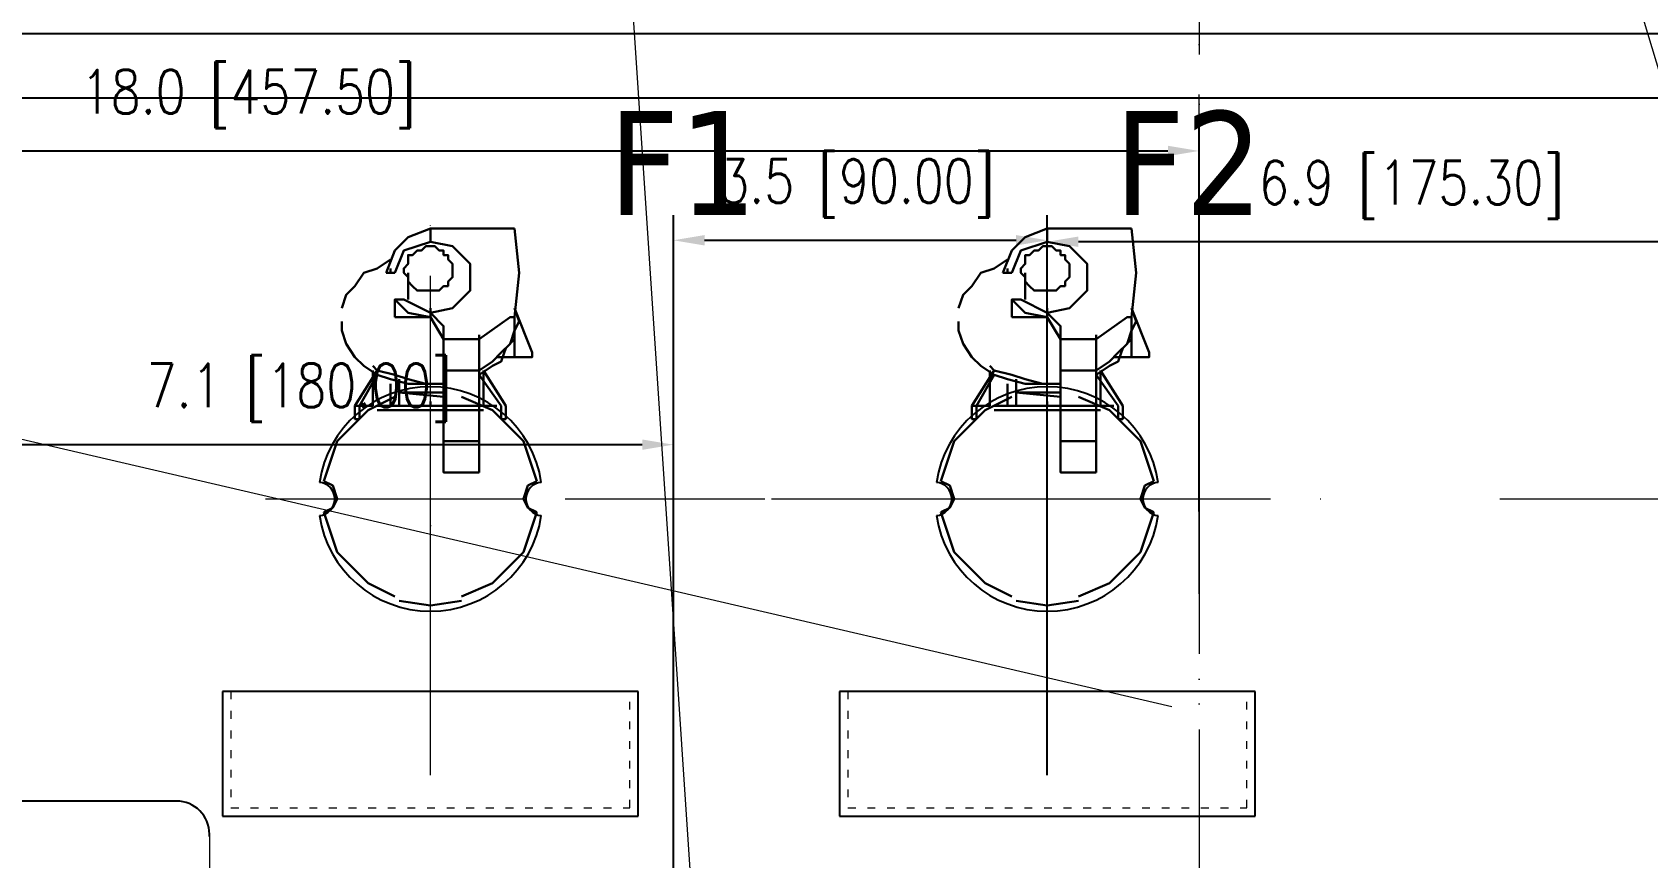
# Model space of a CAD drawing. Header units: millimetres. Extents: x 8127 to 36426, y -6229 to 13228.
# Drawn here: x 10093 to 10481.8, y 11312.6 to 11511.1 of the extents above; entities that cross this region are included whole.
import ezdxf

# ---------------------------------------------------------------- set-up
doc = ezdxf.new("R2010")
doc.units = ezdxf.units.MM
doc.header["$LTSCALE"] = 4
doc.linetypes.add('ACAD_ISO03W100', pattern=[1.18, 0.47, -0.71])
doc.linetypes.add('ACAD_ISO10W100', pattern=[18, 12, -3, 0, -3])
for name, color, linetype, lineweight in [('标注、文本', 3, 'Continuous', 25), ('粗实线', 4, 'Continuous', 53), ('铁心', 3, 'Continuous', 0)]:
    doc.layers.add(name, color=color, linetype=linetype, lineweight=lineweight)
doc.styles.add('Tahoma$001', font='tahoma.ttf', dxfattribs={"height": 2.159784})
doc.styles.add('TH_GBDIM', font='romans.shx', dxfattribs={"width": 0.8, "bigfont": 'gbcbig.shx'})
doc.dimstyles.new('TH_GBDIM1', dxfattribs={"dimscale": 3, "dimtxt": 3.5, "dimasz": 2.5, "dimexe": 2, "dimexo": 0, "dimgap": 1.5, "dimtad": 1, "dimdec": 1, "dimlfac": 0.03937, "dimzin": 0, "dimdsep": 46, "dimtxsty": 'TH_GBDIM', "dimcen": 2.5, "dimclrd": 3, "dimclre": 256, "dimclrt": 2, "dimadec": 0, "dimazin": 0, "dimtfac": 0.714286, "dimtdec": 1, "dimtmove": 0, "dimatfit": 3, "dimfxl": 1, "dimtzin": 0, "dimlwd": -1, "dimlwe": -1, "dimarcsym": 0})

# ---------------------------------------------------------------- blocks, each defined once
blk = doc.blocks.new('*D267')
at = {"layer": 'Defpoints', "color": 0, "transparency": 16777216}
for p in [(10831.3, 11570.39), (9916.3, 11453.73), (10831.3, 11445.9)]:
    blk.add_point(p, dxfattribs=at)
at = {"layer": '标注、文本', "transparency": 16777216}
for p, q in [((9916.3, 11453.73), (9916.3, 11576.39)), ((10831.3, 11445.9), (10831.3, 11576.39))]:
    blk.add_line(p, q, dxfattribs=at)
at = {"layer": '标注、文本', "color": 3, "transparency": 16777216}
blk.add_line((9923.8, 11570.39), (10823.8, 11570.39), dxfattribs=at)
for points in [[(9923.8, 11571.64), (9923.8, 11569.14), (9916.3, 11570.39)], [(10823.8, 11571.64), (10823.8, 11569.14), (10831.3, 11570.39)]]:
    blk.add_solid(points, dxfattribs=at)
at = {"layer": '标注、文本', "color": 2, "transparency": 16777216, "insert": (10373.8, 11582.89), "char_height": 10.5, "attachment_point": 5, "style": 'TH_GBDIM'}
blk.add_mtext('36.0 [915.00]', dxfattribs=at)
blk = doc.blocks.new('*D270')
at = {"layer": 'Defpoints', "color": 0, "transparency": 16777216}
for p in [(10373.8, 11482.61), (9916.3, 11395.9), (10373.8, 11395.9)]:
    blk.add_point(p, dxfattribs=at)
at = {"layer": '标注、文本', "transparency": 16777216}
for p, q in [((9916.3, 11395.9), (9916.3, 11488.61)), ((10373.8, 11395.9), (10373.8, 11488.61))]:
    blk.add_line(p, q, dxfattribs=at)
at = {"layer": '标注、文本', "color": 3, "transparency": 16777216}
blk.add_line((9923.8, 11482.61), (10366.3, 11482.61), dxfattribs=at)
for points in [[(9923.8, 11483.86), (9923.8, 11481.36), (9916.3, 11482.61)], [(10366.3, 11483.86), (10366.3, 11481.36), (10373.8, 11482.61)]]:
    blk.add_solid(points, dxfattribs=at)
at = {"layer": '标注、文本', "color": 2, "transparency": 16777216, "insert": (10145.05, 11495.11), "char_height": 10.5, "attachment_point": 5, "style": 'TH_GBDIM'}
blk.add_mtext('18.0 [457.50]', dxfattribs=at)
blk = doc.blocks.new('*D265')
at = {"layer": 'Defpoints', "color": 0, "transparency": 16777216}
for p in [(10337.29, 11461.13), (10337.29, 11332.48), (10247.3, 11278.96)]:
    blk.add_point(p, dxfattribs=at)
at = {"layer": '标注、文本', "transparency": 16777216}
for p, q in [((10247.3, 11278.96), (10247.3, 11467.13)), ((10337.29, 11332.48), (10337.29, 11467.13))]:
    blk.add_line(p, q, dxfattribs=at)
at = {"layer": '标注、文本', "color": 3, "transparency": 16777216}
blk.add_line((10254.8, 11461.13), (10329.79, 11461.13), dxfattribs=at)
for points in [[(10254.8, 11462.38), (10254.8, 11459.88), (10247.3, 11461.13)], [(10329.79, 11462.38), (10329.79, 11459.88), (10337.29, 11461.13)]]:
    blk.add_solid(points, dxfattribs=at)
at = {"layer": '标注、文本', "color": 2, "transparency": 16777216, "insert": (10291.5, 11473.63), "char_height": 10.5, "attachment_point": 5, "style": 'TH_GBDIM'}
blk.add_mtext('3.5 [90.00]', dxfattribs=at)
blk = doc.blocks.new('A$C2C6D2C8C')
at = {"color": 0, "linetype": 'ByBlock'}
for p, q in [((134.71, 136.18), (14.42, 136.18)), ((58.68, 131.42), (58.68, 109.14)), ((89.87, 131.42), (58.68, 131.42)), ((58.68, 131.42), (89.87, 131.42)), ((58.68, 129.19), (89.87, 129.19)), ((89.87, 131.42), (89.87, 109.14)), ((6.48, 128.24), (6.48, 127.68)), ((69.82, 118.56), (69.82, 124.74)), ((78.73, 118.56), (78.73, 124.74)), ((142.66, 127.68), (142.66, 128.24)), ((0, 117.68), (30.38, 117.68)), ((0, 117.68), (0, 58.38)), ((20.29, 117.68), (26.38, 117.68)), ((30.29, 117.68), (30.38, 117.68)), ((30.38, 117.68), (30.38, 84.6)), ((34.29, 117.68), (58.68, 117.68)), ((34.29, 117.68), (34.29, 84.6)), ((114.27, 117.68), (89.87, 117.68)), ((114.27, 117.68), (114.27, 84.6)), ((149.56, 117.68), (118.18, 117.68)), ((118.51, 117.68), (118.18, 117.68)), ((118.18, 117.68), (118.18, 84.6)), ((143.69, 117.68), (132.42, 117.68)), ((149.56, 117.68), (149.56, 58.38)), ((58.68, 109.14), (40.86, 42.3)), ((89.87, 109.14), (107.7, 42.3)), ((0, 18.79), (0, 68.09)), ((149.56, 18.79), (149.56, 68.09)), ((30.38, 18.79), (30.38, 49.17)), ((34.29, 18.79), (34.29, 49.17)), ((114.27, 18.79), (114.27, 49.17)), ((118.18, 18.79), (118.18, 49.17)), ((107.7, 42.3), (40.86, 42.3)), ((0, 18.79), (18.78, 18.79)), ((18.78, 18.79), (30.38, 18.79)), ((34.29, 18.79), (74.23, 18.79)), ((114.27, 18.79), (74.57, 18.79)), ((142.99, 18.79), (118.18, 18.79)), ((149.56, 18.79), (132.42, 18.79)), ((6.48, 7.94), (6.48, 8.79)), ((142.66, 8.79), (142.66, 7.94)), ((142.66, 7.94), (142.66, 8.79)), ((74.57, 0), (14.42, 0)), ((134.71, 0), (61.46, 0))]:
    blk.add_line(p, q, dxfattribs=at)
at = {"lineweight": 15}
for p, q in [((6.48, 127.68), (6.48, 117.68)), ((142.66, 127.68), (142.66, 117.68)), ((42.28, 77.88), (42.2, 71.38)), ((6.48, 8.37), (6.48, 18.79)), ((142.66, 8.79), (142.99, 18.79))]:
    blk.add_line(p, q, dxfattribs=at)
at = {"color": 0, "linetype": 'ByBlock', "lineweight": 18}
for p, q in [((69.78, 86.37), (69.78, 75.38)), ((78.78, 86.37), (78.78, 75.38)), ((69.78, 75.38), (65.2, 70.19)), ((69.78, 75.38), (68.12, 73.5)), ((78.78, 75.38), (71.47, 69.17)), ((33.78, 66.88), (40.78, 70.59)), ((42.28, 71.38), (38.28, 71.38)), ((40.78, 70.59), (40.78, 63.18)), ((42.28, 71.38), (54.79, 71.38)), ((40.78, 63.18), (33.78, 66.88)), ((42.28, 62.38), (38.28, 62.38)), ((42.28, 62.38), (54.79, 62.38)), ((42.28, 62.38), (42.28, 55.88)), ((42.28, 55.88), (42.28, 62.38)), ((65.2, 63.58), (69.78, 58.38)), ((78.78, 58.38), (71.47, 64.6)), ((69.78, 58.38), (68.12, 60.27)), ((69.78, 58.38), (69.78, 47.4)), ((78.78, 58.38), (78.78, 47.4))]:
    blk.add_line(p, q, dxfattribs=at)
at = {"color": 0, "linetype": 'ByBlock'}
for points in [[(48.46, 97.34), (41.45, 101.39), (34.44, 97.34), (34.44, 89.25), (41.45, 85.2), (48.46, 89.25)], [(100.34, 97.34), (107.35, 101.39), (114.36, 97.34), (114.36, 89.25), (107.35, 85.2), (100.34, 89.25)], [(48.46, 28.13), (41.45, 24.08), (34.44, 28.13), (34.44, 36.22), (41.45, 40.27), (48.46, 36.22)], [(100.34, 28.13), (107.35, 24.08), (114.36, 28.13), (114.36, 36.22), (107.35, 40.27), (100.34, 36.22)]]:
    blk.add_lwpolyline(points, close=True, dxfattribs=at)
at = {"lineweight": 15}
for centre in [(18.78, 101.88), (129.78, 101.88), (18.78, 31.88)]:
    blk.add_circle(centre, 6, dxfattribs=at)
at = {"color": 0, "linetype": 'ByBlock'}
for centre, radius in [((41.45, 93.3), 6.76), ((41.48, 93.34), 4.75), ((107.35, 93.3), 6.76), ((107.32, 93.34), 4.75), ((41.45, 32.17), 6.76), ((107.35, 32.17), 6.76), ((41.48, 32.13), 4.75), ((107.32, 32.13), 4.75)]:
    blk.add_circle(centre, radius, dxfattribs=at)
at = {"color": 0, "linetype": 'ByBlock', "lineweight": 18}
for radius in [20, 3.5]:
    blk.add_circle((74.28, 66.88), radius, dxfattribs=at)
at = {"color": 0, "linetype": 'ByBlock'}
for centre, radius, start, end in [((14.42, 128.24), 7.94, 90, 180), ((134.71, 128.24), 7.94, 0, 90), ((74.28, 124.74), 4.46, 0, 180), ((74.28, 118.56), 4.46, 180, 0), ((32.33, 84.64), 1.91, 181.2996, 358.7004), ((116.22, 84.64), 1.91, 181.2996, 358.7004), ((32.33, 49.13), 1.91, 1.2996, 178.7004), ((116.22, 49.13), 1.91, 1.2996, 178.7004), ((14.42, 7.94), 7.94, 180, 270), ((134.71, 7.94), 7.94, 270, 0)]:
    blk.add_arc(centre, radius, start, end, dxfattribs=at)
at = {"color": 0, "linetype": 'ByBlock', "lineweight": 18}
for centre, radius, start, end in [((42.28, 66.88), 11, 90, 270), ((74.28, 66.88), 12, 112.0243, 247.9757), ((74.28, 66.88), 12, 292.0243, 67.9757), ((38.28, 66.88), 4.5, 90, 270), ((68.95, 66.88), 5, 138.5763, 221.4237), ((74.28, 66.88), 5.5, 279.2709, 80.7291), ((74.34, 66.88), 3, 130.3645, 229.6355)]:
    blk.add_arc(centre, radius, start, end, dxfattribs=at)
at = {"layer": '粗实线', "lineweight": 30}
for points in [[(74.28, 66.88), (74.28, 94.98), (50.87, 80.93)], [(74.28, 94.98), (97.69, 80.93), (97.69, 73.13)], [(96.13, 73.13), (91.44, 84.05), (80.52, 90.29), (68.04, 90.29), (57.11, 84.05), (53.99, 79.37)], [(68.04, 88.73), (58.67, 84.05), (52.43, 73.13), (52.43, 62.2), (57.11, 51.28), (63.35, 48.16)], [(68.04, 88.73), (69.6, 85.61), (74.28, 84.05), (77.4, 85.61), (78.96, 88.73)], [(85.2, 48.16), (89.88, 51.28), (96.13, 62.2), (96.13, 73.13), (89.88, 84.05), (78.96, 88.73)], [(97.69, 54.4), (74.28, 40.36), (50.87, 54.4), (50.87, 80.93)], [(86.76, 73.13), (82.08, 77.81), (77.4, 80.93), (71.16, 80.93), (64.91, 77.81), (61.79, 73.13)], [(82.08, 73.13), (77.4, 76.25), (71.16, 76.25), (64.91, 73.13)], [(57.11, 73.13), (53.99, 71.57), (52.43, 66.88), (53.99, 63.76), (57.11, 62.2)], [(116.41, 62.2), (119.53, 63.76), (121.1, 66.88), (119.53, 71.57), (116.41, 73.13)], [(53.99, 55.96), (57.11, 51.28), (68.04, 45.04), (80.52, 45.04), (91.44, 51.28), (96.13, 62.2)], [(61.79, 62.2), (64.91, 57.52), (71.16, 54.4), (77.4, 54.4), (82.08, 57.52), (86.76, 62.2)], [(64.91, 62.2), (71.16, 59.08), (77.4, 59.08), (82.08, 62.2)], [(97.69, 62.2), (97.69, 54.4)]]:
    blk.add_lwpolyline(points, dxfattribs=at)
blk.add_lwpolyline([(77.4, 66.88), (75.84, 70.01), (74.28, 71.57), (71.16, 70.01), (69.6, 66.88), (71.16, 65.32), (74.28, 63.76), (75.84, 65.32)], close=True, dxfattribs=at)
for points in [[(57.11, 73.13), (57.11, 73.13), (64.91, 73.13), (64.91, 73.13)], [(82.08, 73.13), (82.08, 73.13), (116.41, 73.13), (116.41, 73.13)], [(57.11, 62.2), (57.11, 62.2), (64.91, 62.2), (64.91, 62.2)], [(82.08, 62.2), (82.08, 62.2), (116.41, 62.2), (116.41, 62.2)]]:
    blk.add_open_spline(points, degree=3, dxfattribs=at)
blk = doc.blocks.new('*D259')
at = {"layer": 'Defpoints', "color": 0, "transparency": 16777216}
for p in [(10337.29, 11460.77), (10337.29, 11439.86), (10512.59, 11439.86)]:
    blk.add_point(p, dxfattribs=at)
at = {"layer": '标注、文本', "transparency": 16777216}
for p, q in [((10337.29, 11439.86), (10337.29, 11466.77)), ((10512.59, 11439.86), (10512.59, 11466.77))]:
    blk.add_line(p, q, dxfattribs=at)
at = {"layer": '标注、文本', "color": 3, "transparency": 16777216}
blk.add_line((10505.09, 11460.77), (10344.79, 11460.77), dxfattribs=at)
for points in [[(10344.79, 11462.02), (10344.79, 11459.52), (10337.29, 11460.77)], [(10505.09, 11462.02), (10505.09, 11459.52), (10512.59, 11460.77)]]:
    blk.add_solid(points, dxfattribs=at)
at = {"layer": '标注、文本', "color": 2, "transparency": 16777216, "insert": (10424.94, 11473.27), "char_height": 10.5, "attachment_point": 5, "style": 'TH_GBDIM'}
blk.add_mtext('6.9 [175.30]', dxfattribs=at)
blk = doc.blocks.new('*D248')
at = {"layer": 'Defpoints', "color": 0, "transparency": 16777216}
for p in [(10247.3, 11411.96), (10067.3, 11190.05), (10247.3, 11190.05)]:
    blk.add_point(p, dxfattribs=at)
at = {"layer": '标注、文本', "transparency": 16777216}
for p, q in [((10067.3, 11190.05), (10067.3, 11417.96)), ((10247.3, 11190.05), (10247.3, 11417.96))]:
    blk.add_line(p, q, dxfattribs=at)
at = {"layer": '标注、文本', "color": 3, "transparency": 16777216}
blk.add_line((10074.8, 11411.96), (10239.8, 11411.96), dxfattribs=at)
for points in [[(10074.8, 11413.21), (10074.8, 11410.71), (10067.3, 11411.96)], [(10239.8, 11413.21), (10239.8, 11410.71), (10247.3, 11411.96)]]:
    blk.add_solid(points, dxfattribs=at)
at = {"layer": '标注、文本', "color": 2, "transparency": 16777216, "insert": (10157.3, 11424.46), "char_height": 10.5, "attachment_point": 5, "style": 'TH_GBDIM'}
blk.add_mtext('7.1 [180.00]', dxfattribs=at)

msp = doc.modelspace()

# ---------------------------------------------------------------- linework, layer by layer
at = {"layer": '标注、文本', "color": 1, "linetype": 'ACAD_ISO10W100', "lineweight": 18}
for p, q in [((10373.8, 11376.09), (10373.8, 12048.38)), ((10373.8, 11625.95), (10373.8, 10792.74)), ((10373.8, 11487.63), (10373.8, 10704.97)), ((10188.83, 11332.48), (10188.83, 11465.31)), ((10337.29, 11332.48), (10337.29, 11465.31)), ((10188.83, 11373.29), (10188.83, 11424.5)), ((10337.29, 11373.29), (10337.29, 11424.5)), ((10149.18, 11398.9), (10282.01, 11398.9)), ((10166.42, 11398.9), (10211.23, 11398.9)), ((10270.88, 11398.9), (10403.71, 11398.9)), ((10314.89, 11398.9), (10359.69, 11398.9)), ((10446.18, 11398.9), (10579.01, 11398.9))]:
    msp.add_line(p, q, dxfattribs=at)
at = {"layer": '标注、文本', "color": 2, "linetype": 'ACAD_ISO03W100', "lineweight": 18}
for p, q in [((9983.8, 11510.9), (10763.8, 11510.9)), ((10140.84, 11352.62), (10140.84, 11324.62)), ((10236.84, 11324.62), (10236.84, 11352.62)), ((10289.3, 11352.62), (10289.3, 11324.62)), ((10385.3, 11324.62), (10385.3, 11352.62)), ((10140.84, 11324.62), (10236.84, 11324.62)), ((10289.3, 11324.62), (10385.3, 11324.62))]:
    msp.add_line(p, q, dxfattribs=at)
at = {"layer": '标注、文本'}
for p, q in [((9983.8, 11510.9), (10763.8, 11510.9)), ((9984.3, 11495.4), (10763.3, 11495.4)), ((10138.84, 11352.62), (10138.84, 11322.62)), ((10238.84, 11352.62), (10138.84, 11352.62)), ((10238.84, 11322.62), (10238.84, 11352.62)), ((10287.3, 11352.62), (10287.3, 11322.62)), ((10387.3, 11352.62), (10287.3, 11352.62)), ((10387.3, 11322.62), (10387.3, 11352.62)), ((10138.84, 11322.62), (10238.84, 11322.62)), ((10287.3, 11322.62), (10387.3, 11322.62))]:
    msp.add_line(p, q, dxfattribs=at)
for centre, radius, start, end in [((10188.83, 11398.9), 27, 8.496, 171.504), ((10337.29, 11398.9), 27, 8.496, 171.504), ((10161.83, 11398.9), 4, 274.248, 85.752), ((10215.83, 11398.9), 4, 94.248, 265.752), ((10310.29, 11398.9), 4, 274.248, 85.752), ((10364.29, 11398.9), 4, 94.248, 265.752), ((10188.83, 11398.9), 27, 188.496, 351.504), ((10337.29, 11398.9), 27, 188.496, 351.504)]:
    msp.add_arc(centre, radius, start, end, dxfattribs=at)
at = {"layer": '粗实线', "lineweight": 30}
for points in [[(10188.83, 11463.97), (10183.49, 11461.84), (10180.29, 11458.64), (10178.16, 11453.3)], [(10188.83, 11463.97), (10188.83, 11460.77)], [(10209.09, 11442.64), (10210.16, 11453.3), (10209.09, 11463.97)], [(10337.29, 11463.97), (10331.96, 11461.84), (10328.76, 11458.64), (10326.62, 11453.3)], [(10337.29, 11463.97), (10337.29, 11460.77)], [(10357.56, 11442.64), (10358.63, 11453.3), (10357.56, 11463.97)], [(10188.83, 11460.77), (10182.42, 11458.64), (10180.29, 11453.3)], [(10188.83, 11443.7), (10194.16, 11444.77), (10198.43, 11449.04), (10198.43, 11455.44), (10194.16, 11459.71), (10188.83, 11460.77)], [(10337.29, 11460.77), (10330.89, 11458.64), (10328.76, 11453.3)], [(10337.29, 11443.7), (10342.62, 11444.77), (10346.89, 11449.04), (10346.89, 11455.44), (10342.62, 11459.71), (10337.29, 11460.77)], [(10179.22, 11456.51), (10176.02, 11454.37), (10172.82, 11453.3), (10170.69, 11450.1), (10168.56, 11447.97), (10167.49, 11444.77)], [(10179.22, 11456.51), (10176.02, 11454.37), (10172.82, 11453.3), (10170.69, 11450.1), (10168.56, 11447.97), (10167.49, 11444.77)], [(10327.69, 11456.51), (10324.49, 11454.37), (10321.29, 11453.3), (10319.15, 11450.1), (10317.02, 11447.97), (10315.95, 11444.77)], [(10327.69, 11456.51), (10324.49, 11454.37), (10321.29, 11453.3), (10319.15, 11450.1), (10317.02, 11447.97), (10315.95, 11444.77)], [(10179.22, 11454.37), (10179.22, 11453.3)], [(10327.69, 11454.37), (10327.69, 11453.3)], [(10180.29, 11446.9), (10183.49, 11443.7), (10188.83, 11442.64)], [(10182.42, 11446.9), (10180.29, 11446.9), (10180.29, 11442.64)], [(10192.03, 11437.3), (10192.03, 11440.5), (10188.83, 11443.7)], [(10188.83, 11442.64), (10188.83, 11443.7)], [(10200.56, 11429.84), (10203.76, 11431.97), (10205.89, 11434.1), (10208.03, 11436.24), (10209.09, 11439.44), (10210.16, 11441.57), (10209.09, 11444.77)], [(10200.56, 11429.84), (10203.76, 11431.97), (10205.89, 11434.1), (10208.03, 11436.24), (10209.09, 11439.44), (10210.16, 11441.57), (10209.09, 11444.77)], [(10209.09, 11442.64), (10209.09, 11433.04), (10212.29, 11433.04), (10213.36, 11433.04), (10213.36, 11434.1), (10209.09, 11444.77)], [(10328.76, 11446.9), (10331.96, 11443.7), (10337.29, 11442.64)], [(10330.89, 11446.9), (10328.76, 11446.9), (10328.76, 11442.64)], [(10340.49, 11437.3), (10340.49, 11440.5), (10337.29, 11443.7)], [(10337.29, 11442.64), (10337.29, 11443.7)], [(10349.03, 11429.84), (10352.23, 11431.97), (10354.36, 11434.1), (10356.49, 11436.24), (10357.56, 11439.44), (10358.63, 11441.57), (10357.56, 11444.77)], [(10349.03, 11429.84), (10352.23, 11431.97), (10354.36, 11434.1), (10356.49, 11436.24), (10357.56, 11439.44), (10358.63, 11441.57), (10357.56, 11444.77)], [(10357.56, 11442.64), (10357.56, 11433.04), (10360.76, 11433.04), (10361.83, 11433.04), (10361.83, 11434.1), (10357.56, 11444.77)], [(10167.49, 11441.57), (10167.49, 11439.44), (10168.56, 11436.24), (10170.69, 11433.04), (10172.82, 11430.9), (10176.02, 11428.77), (10179.22, 11427.7), (10183.49, 11426.63), (10187.76, 11426.63), (10192.03, 11426.63)], [(10167.49, 11441.57), (10167.49, 11439.44), (10168.56, 11436.24), (10170.69, 11433.04), (10172.82, 11430.9), (10176.02, 11428.77), (10179.22, 11427.7), (10183.49, 11426.63), (10187.76, 11426.63), (10192.03, 11426.63)], [(10188.83, 11442.64), (10192.03, 11437.3)], [(10209.09, 11442.64), (10208.03, 11442.64), (10200.56, 11437.3)], [(10200.56, 11428.77), (10203.76, 11430.9), (10205.89, 11431.97), (10206.96, 11435.17), (10209.09, 11437.3), (10209.09, 11439.44), (10210.16, 11441.57)], [(10200.56, 11428.77), (10203.76, 11430.9), (10205.89, 11431.97), (10206.96, 11435.17), (10209.09, 11437.3), (10209.09, 11439.44), (10210.16, 11441.57)], [(10315.95, 11441.57), (10315.95, 11439.44), (10317.02, 11436.24), (10319.15, 11433.04), (10321.29, 11430.9), (10324.49, 11428.77), (10327.69, 11427.7), (10331.96, 11426.63), (10336.22, 11426.63), (10340.49, 11426.63)], [(10315.95, 11441.57), (10315.95, 11439.44), (10317.02, 11436.24), (10319.15, 11433.04), (10321.29, 11430.9), (10324.49, 11428.77), (10327.69, 11427.7), (10331.96, 11426.63), (10336.22, 11426.63), (10340.49, 11426.63)], [(10337.29, 11442.64), (10340.49, 11437.3)], [(10357.56, 11442.64), (10356.49, 11442.64), (10349.03, 11437.3)], [(10349.03, 11428.77), (10352.23, 11430.9), (10354.36, 11431.97), (10355.43, 11435.17), (10357.56, 11437.3), (10357.56, 11439.44), (10358.63, 11441.57)], [(10349.03, 11428.77), (10352.23, 11430.9), (10354.36, 11431.97), (10355.43, 11435.17), (10357.56, 11437.3), (10357.56, 11439.44), (10358.63, 11441.57)], [(10196.29, 11405.3), (10192.03, 11405.3), (10192.03, 11437.3)], [(10200.56, 11405.3), (10200.56, 11437.3), (10192.03, 11437.3)], [(10344.76, 11405.3), (10340.49, 11405.3), (10340.49, 11437.3)], [(10349.03, 11405.3), (10349.03, 11437.3), (10340.49, 11437.3)], [(10209.09, 11433.04), (10204.83, 11433.04)], [(10357.56, 11433.04), (10353.29, 11433.04)], [(10174.96, 11421.3), (10170.69, 11421.3), (10176.02, 11429.84)], [(10171.76, 11421.3), (10176.02, 11428.77)], [(10174.96, 11430.9), (10176.02, 11429.84), (10180.29, 11428.77), (10183.49, 11427.7), (10187.76, 11426.63), (10192.03, 11426.63)], [(10174.96, 11430.9), (10176.02, 11429.84), (10180.29, 11428.77), (10183.49, 11427.7), (10187.76, 11426.63), (10192.03, 11426.63)], [(10323.42, 11421.3), (10319.15, 11421.3), (10324.49, 11429.84)], [(10320.22, 11421.3), (10324.49, 11428.77)], [(10323.42, 11430.9), (10324.49, 11429.84), (10328.76, 11428.77), (10331.96, 11427.7), (10336.22, 11426.63), (10340.49, 11426.63)], [(10323.42, 11430.9), (10324.49, 11429.84), (10328.76, 11428.77), (10331.96, 11427.7), (10336.22, 11426.63), (10340.49, 11426.63)], [(10180.29, 11423.43), (10173.89, 11420.23), (10166.42, 11412.77), (10163.22, 11403.17)], [(10170.69, 11421.3), (10170.69, 11418.1), (10171.76, 11418.1), (10171.76, 11421.3)], [(10214.43, 11403.17), (10211.23, 11412.77), (10203.76, 11420.23), (10196.29, 11423.43)], [(10206.96, 11421.3), (10206.96, 11418.1), (10205.89, 11418.1), (10205.89, 11421.3)], [(10328.76, 11423.43), (10322.36, 11420.23), (10314.89, 11412.77), (10311.69, 11403.17)], [(10319.15, 11421.3), (10319.15, 11418.1), (10320.22, 11418.1), (10320.22, 11421.3)], [(10362.89, 11403.17), (10359.69, 11412.77), (10352.23, 11420.23), (10344.76, 11423.43)], [(10355.43, 11421.3), (10355.43, 11418.1), (10354.36, 11418.1), (10354.36, 11421.3)], [(10163.22, 11395.7), (10165.36, 11396.76), (10166.42, 11398.9), (10165.36, 11402.1), (10163.22, 11403.17)], [(10214.43, 11403.17), (10212.29, 11402.1), (10211.23, 11398.9), (10212.29, 11396.76), (10214.43, 11395.7)], [(10311.69, 11395.7), (10313.82, 11396.76), (10314.89, 11398.9), (10313.82, 11402.1), (10311.69, 11403.17)], [(10362.89, 11403.17), (10360.76, 11402.1), (10359.69, 11398.9), (10360.76, 11396.76), (10362.89, 11395.7)], [(10163.22, 11395.7), (10166.42, 11386.1), (10173.89, 11378.63), (10180.29, 11375.43)], [(10196.29, 11375.43), (10203.76, 11378.63), (10211.23, 11386.1), (10214.43, 11395.7)], [(10311.69, 11395.7), (10314.89, 11386.1), (10322.36, 11378.63), (10328.76, 11375.43)], [(10344.76, 11375.43), (10352.23, 11378.63), (10359.69, 11386.1), (10362.89, 11395.7)], [(10181.36, 11374.36), (10188.83, 11373.29), (10196.29, 11374.36)], [(10329.82, 11374.36), (10337.29, 11373.29), (10344.76, 11374.36)]]:
    msp.add_lwpolyline(points, dxfattribs=at)
for points in [[(10188.83, 11459.71), (10187.76, 11459.71), (10186.69, 11458.64), (10185.62, 11458.64), (10184.56, 11457.57), (10183.49, 11457.57), (10183.49, 11456.51), (10183.49, 11455.44), (10182.42, 11454.37), (10182.42, 11453.3), (10183.49, 11452.24), (10183.49, 11451.17), (10184.56, 11450.1), (10185.62, 11449.04), (10186.69, 11449.04), (10187.76, 11449.04), (10188.83, 11449.04), (10189.89, 11449.04), (10190.96, 11449.04), (10192.03, 11450.1), (10193.09, 11450.1), (10193.09, 11451.17), (10194.16, 11452.24), (10194.16, 11453.3), (10194.16, 11454.37), (10194.16, 11455.44), (10193.09, 11456.51), (10193.09, 11457.57), (10192.03, 11457.57), (10192.03, 11458.64), (10190.96, 11458.64), (10189.89, 11459.71)], [(10337.29, 11459.71), (10336.22, 11459.71), (10335.16, 11458.64), (10334.09, 11458.64), (10333.02, 11457.57), (10331.96, 11457.57), (10331.96, 11456.51), (10331.96, 11455.44), (10330.89, 11454.37), (10330.89, 11453.3), (10331.96, 11452.24), (10331.96, 11451.17), (10333.02, 11450.1), (10334.09, 11449.04), (10335.16, 11449.04), (10336.22, 11449.04), (10337.29, 11449.04), (10338.36, 11449.04), (10339.42, 11449.04), (10340.49, 11450.1), (10341.56, 11450.1), (10341.56, 11451.17), (10342.62, 11452.24), (10342.62, 11453.3), (10342.62, 11454.37), (10342.62, 11455.44), (10341.56, 11456.51), (10341.56, 11457.57), (10340.49, 11457.57), (10340.49, 11458.64), (10339.42, 11458.64), (10338.36, 11459.71)], [(10201.63, 11421.3), (10201.63, 11422.37)], [(10350.09, 11421.3), (10350.09, 11422.37)]]:
    msp.add_lwpolyline(points, close=True, dxfattribs=at)
for points in [[(10188.83, 11463.97), (10188.83, 11463.97), (10209.09, 11463.97), (10209.09, 11463.97)], [(10337.29, 11463.97), (10337.29, 11463.97), (10357.56, 11463.97), (10357.56, 11463.97)], [(10178.16, 11453.3), (10178.16, 11453.3), (10180.29, 11453.3), (10180.29, 11453.3)], [(10183.49, 11453.3), (10183.49, 11453.3), (10183.49, 11446.9), (10183.49, 11446.9)], [(10326.62, 11453.3), (10326.62, 11453.3), (10328.76, 11453.3), (10328.76, 11453.3)], [(10331.96, 11453.3), (10331.96, 11453.3), (10331.96, 11446.9), (10331.96, 11446.9)], [(10182.42, 11446.9), (10182.42, 11446.9), (10188.83, 11443.7), (10188.83, 11443.7)], [(10188.83, 11444.77), (10188.83, 11444.77), (10188.83, 11443.7), (10188.83, 11443.7)], [(10330.89, 11446.9), (10330.89, 11446.9), (10337.29, 11443.7), (10337.29, 11443.7)], [(10337.29, 11444.77), (10337.29, 11444.77), (10337.29, 11443.7), (10337.29, 11443.7)], [(10188.83, 11442.64), (10188.83, 11442.64), (10180.29, 11442.64), (10180.29, 11442.64)], [(10337.29, 11442.64), (10337.29, 11442.64), (10328.76, 11442.64), (10328.76, 11442.64)], [(10200.56, 11437.3), (10200.56, 11437.3), (10200.56, 11438.37), (10200.56, 11438.37)], [(10349.03, 11437.3), (10349.03, 11437.3), (10349.03, 11438.37), (10349.03, 11438.37)], [(10174.96, 11421.3), (10174.96, 11421.3), (10174.96, 11429.84), (10174.96, 11429.84)], [(10192.03, 11429.84), (10192.03, 11429.84), (10200.56, 11429.84), (10200.56, 11429.84)], [(10205.89, 11421.3), (10205.89, 11421.3), (10200.56, 11428.77), (10200.56, 11428.77)], [(10201.63, 11421.3), (10201.63, 11421.3), (10201.63, 11429.84), (10201.63, 11429.84)], [(10206.96, 11421.3), (10206.96, 11421.3), (10201.63, 11429.84), (10201.63, 11429.84)], [(10323.42, 11421.3), (10323.42, 11421.3), (10323.42, 11429.84), (10323.42, 11429.84)], [(10340.49, 11429.84), (10340.49, 11429.84), (10349.03, 11429.84), (10349.03, 11429.84)], [(10354.36, 11421.3), (10354.36, 11421.3), (10349.03, 11428.77), (10349.03, 11428.77)], [(10350.09, 11421.3), (10350.09, 11421.3), (10350.09, 11429.84), (10350.09, 11429.84)], [(10355.43, 11421.3), (10355.43, 11421.3), (10350.09, 11429.84), (10350.09, 11429.84)], [(10179.22, 11421.3), (10179.22, 11421.3), (10179.22, 11426.63), (10179.22, 11426.63)], [(10181.36, 11421.3), (10181.36, 11421.3), (10181.36, 11427.7), (10181.36, 11427.7)], [(10181.36, 11424.5), (10181.36, 11424.5), (10192.03, 11423.43), (10192.03, 11423.43)], [(10181.36, 11424.5), (10181.36, 11424.5), (10192.03, 11424.5), (10192.03, 11424.5)], [(10327.69, 11421.3), (10327.69, 11421.3), (10327.69, 11426.63), (10327.69, 11426.63)], [(10329.82, 11421.3), (10329.82, 11421.3), (10329.82, 11427.7), (10329.82, 11427.7)], [(10329.82, 11424.5), (10329.82, 11424.5), (10340.49, 11423.43), (10340.49, 11423.43)], [(10329.82, 11424.5), (10329.82, 11424.5), (10340.49, 11424.5), (10340.49, 11424.5)], [(10176.02, 11421.3), (10176.02, 11421.3), (10188.83, 11421.3), (10188.83, 11421.3)], [(10179.22, 11421.3), (10179.22, 11421.3), (10176.02, 11421.3), (10176.02, 11421.3)], [(10187.76, 11421.3), (10187.76, 11421.3), (10204.83, 11421.3), (10204.83, 11421.3)], [(10188.83, 11421.3), (10188.83, 11421.3), (10188.83, 11422.37), (10188.83, 11422.37)], [(10201.63, 11421.3), (10201.63, 11421.3), (10188.83, 11421.3), (10188.83, 11421.3)], [(10324.49, 11421.3), (10324.49, 11421.3), (10337.29, 11421.3), (10337.29, 11421.3)], [(10327.69, 11421.3), (10327.69, 11421.3), (10324.49, 11421.3), (10324.49, 11421.3)], [(10336.22, 11421.3), (10336.22, 11421.3), (10353.29, 11421.3), (10353.29, 11421.3)], [(10337.29, 11421.3), (10337.29, 11421.3), (10337.29, 11422.37), (10337.29, 11422.37)], [(10350.09, 11421.3), (10350.09, 11421.3), (10337.29, 11421.3), (10337.29, 11421.3)], [(10176.02, 11420.23), (10176.02, 11420.23), (10201.63, 11420.23), (10201.63, 11420.23)], [(10324.49, 11420.23), (10324.49, 11420.23), (10350.09, 11420.23), (10350.09, 11420.23)], [(10192.03, 11412.77), (10192.03, 11412.77), (10200.56, 11412.77), (10200.56, 11412.77)], [(10340.49, 11412.77), (10340.49, 11412.77), (10349.03, 11412.77), (10349.03, 11412.77)], [(10192.03, 11405.3), (10192.03, 11405.3), (10200.56, 11405.3), (10200.56, 11405.3)], [(10340.49, 11405.3), (10340.49, 11405.3), (10349.03, 11405.3), (10349.03, 11405.3)]]:
    msp.add_open_spline(points, degree=3, dxfattribs=at)
at = {"layer": '铁心', "lineweight": 13}
for points in [[(10515.58, 11399.25), (10416.3, 11727.25), (10416.3, 11727.25)], [(10269.03, 11044.64), (10227.13, 11673.83), (10227.13, 11673.83)], [(10367.29, 11348.9), (9531.56, 11543.16), (9531.56, 11543.16)]]:
    msp.add_lwpolyline(points, dxfattribs=at)

# ---------------------------------------------------------------- block references
at = {"layer": '标注、文本', "lineweight": 13}
msp.add_blockref('A$C2C6D2C8C', (9993.02, 11190.05), dxfattribs=at)

# ---------------------------------------------------------------- texts
at = {"layer": '标注、文本', "lineweight": 13, "style": 'Tahoma$001'}
for s, p in [('F1', (10231.73, 11467.19)), ('F2', (10353.43, 11467.19))]:
    msp.add_text(s, height=25, dxfattribs=at).set_placement(p)

# ---------------------------------------------------------------- dimensions: what is measured, and where the dimension line sits
at = {"layer": '标注、文本'}
for base, p1, p2, picture, middle in [((10831.3, 11570.39), (9916.3, 11453.73), (10831.3, 11445.9), '*D267', (10373.8, 11582.89)), ((10373.8, 11482.61), (9916.3, 11395.9), (10373.8, 11395.9), '*D270', (10145.05, 11495.11)), ((10337.29, 11460.77), (10512.59, 11439.86), (10337.29, 11439.86), '*D259', (10424.94, 11473.27)), ((10247.3, 11411.96), (10067.3, 11190.05), (10247.3, 11190.05), '*D248', (10157.3, 11424.46))]:
    dim = msp.add_linear_dim(base=base, p1=p1, p2=p2, dimstyle='TH_GBDIM1', dxfattribs=at)
    dim.commit()
    dim.dimension.update_dxf_attribs({"geometry": picture, "text_midpoint": middle})
dim = msp.add_linear_dim(base=(10337.29, 11461.13), p1=(10247.3, 11278.96), p2=(10337.29, 11332.48), dimstyle='TH_GBDIM1', dxfattribs=at)
dim.commit()
dim.dimension.update_dxf_attribs({"geometry": '*D265', "text_midpoint": (10291.5, 11461.13), "dimtype": 160})

doc.saveas('drawing.dxf')
